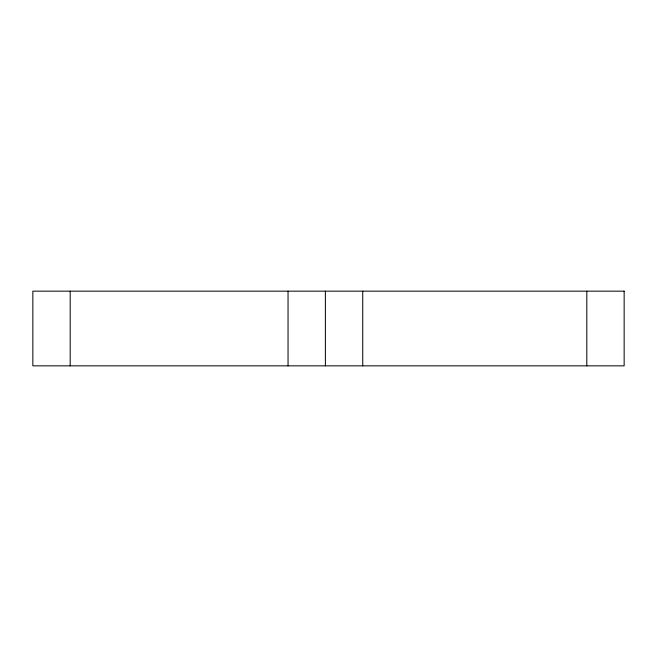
<?xml version="1.0" encoding="UTF-8"?>
<svg xmlns="http://www.w3.org/2000/svg" width="657" height="657" viewBox="0 0 657 657"><rect width="100%" height="100%" fill="white"/><g stroke="black" fill="none" stroke-linecap="round" stroke-linejoin="round"><path stroke-width="0.99" d="M586.808 291.158L586.808 365.842M362.73 291.158L362.73 365.842M325.387 291.158L325.387 365.842M288.045 291.158L288.045 365.842M70.192 291.158L70.192 365.842M624.15 291.158L32.85 291.158L32.85 365.842L624.15 365.842L624.15 291.158"/></g></svg>
